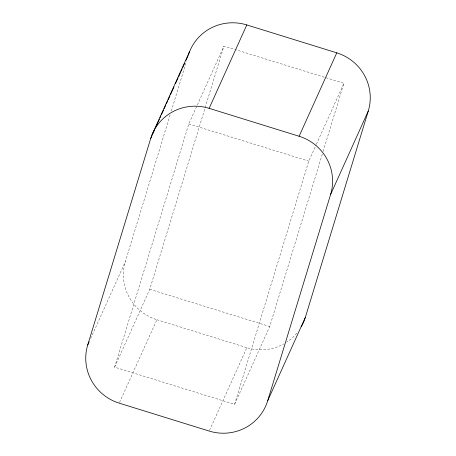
<?xml version="1.0" encoding="UTF-8"?>
<svg xmlns="http://www.w3.org/2000/svg" width="456" height="456" viewBox="0 0 456 456"><rect width="100%" height="100%" fill="white"/><g stroke="black" fill="none" stroke-linecap="round" stroke-linejoin="round"><path stroke-width="0.34" stroke-dasharray="2.28 1.71" d="M90.641 338.512L125.383 261.567L170.253 114.45M171.291 111.047L186.458 61.326M322.295 154.151L269.724 326.513L234.572 404.364L114.604 367.143L188.79 123.924L223.936 46.079L234.783 49.442M114.604 367.143L149.756 289.298L223.936 46.079M234.572 404.364L308.752 161.139L316.076 144.922M323.127 151.426L343.904 83.294L235.461 49.653M119.518 402.505L156.887 319.747A47.116 46.221 24.3 0 1 125.383 261.567M316.373 144.273L343.904 83.294M209.492 430.418L246.856 347.66A47.116 46.221 24.3 0 0 283.831 343.927M188.79 123.924L308.752 161.139M149.756 289.298L269.724 326.513M156.887 319.747L246.856 347.66M296.788 333.205A47.116 46.221 24.3 0 1 286.773 342.142"/><path stroke-width="0.68" d="M188.328 55.199A47.116 46.221 24.3 0 1 246.804 24.932L336.779 52.845A47.116 46.221 24.3 0 1 368.277 111.025L305.332 317.393L267.672 400.801A47.116 46.221 24.3 0 1 209.196 431.068L119.221 403.155A47.116 46.221 24.3 0 1 87.723 344.975L150.668 138.607L152.127 135.375M267.672 400.801L330.617 194.433L368.277 111.025M152.059 134.691L189.719 51.283M152.709 134.081L154.464 130.199M155.923 126.967L159.423 119.21M160.01 117.916L160.882 115.978M161.47 114.684L163.51 110.158M164.097 108.864L165.847 104.983M166.434 103.689L167.597 101.107M168.184 99.813L169.934 95.931M170.521 94.637L174.021 86.879M175.48 83.647L178.108 77.828M178.695 76.534L180.445 72.658M181.026 71.364L182.195 68.776M182.782 67.482L184.532 63.606M185.991 60.369L188.037 55.843M87.723 344.975L89.182 341.743M150.668 138.607A47.116 46.221 24.3 0 1 209.144 108.34L246.804 24.932M330.617 194.433A47.116 46.221 24.3 0 0 299.113 136.253L336.779 52.845M209.144 108.34L299.113 136.253M305.332 317.393A47.116 46.221 24.3 0 1 301.211 326.866"/></g></svg>
